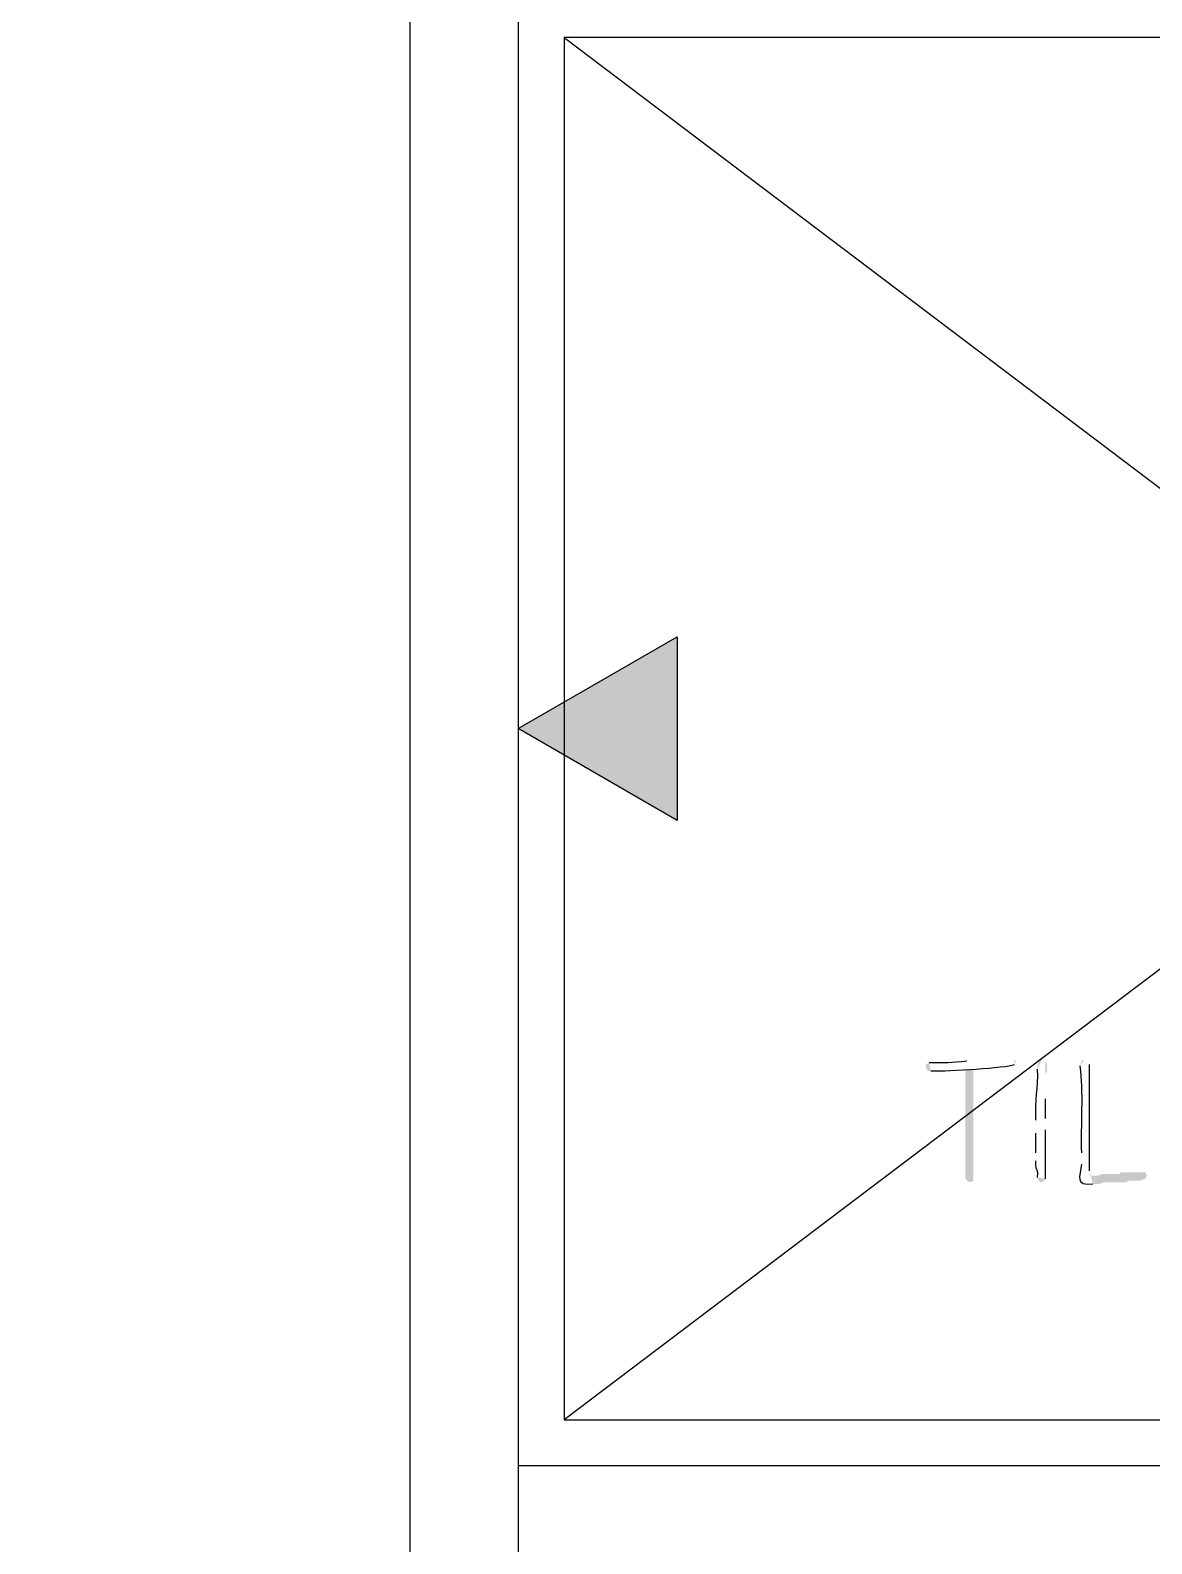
# Model space of a CAD drawing. Header units: inches. Extents: x -167 to 6071, y -6287 to -2731.
# Drawn here: x 1608.54 to 1645.07, y -5979.12 to -5929.83 of the extents above; entities that cross this region are included whole.
import ezdxf

# ---------------------------------------------------------------- set-up
doc = ezdxf.new("R2010")
doc.units = ezdxf.units.IN
doc.header["$LTSCALE"] = 96
doc.header["$MEASUREMENT"] = 0
doc.layers.add('PDF_Geometry', color=7, linetype='Continuous', true_color=0x4a4a4a)
doc.layers.add('PDF_Solid Fills', color=7, linetype='Continuous')

msp = doc.modelspace()

# ---------------------------------------------------------------- hatches: boundary and pattern name
at = {"layer": 'PDF_Solid Fills', "transparency": 33554559}
h = msp.add_hatch(color=256, dxfattribs=at)
h.paths.add_polyline_path([(1640.49, -5963.295), (1639.05, -5963.402)], flags=0)
h.paths.add_polyline_path([(1637.823, -5963.455), (1637.717, -5963.509), (1637.717, -5963.615), (1637.77, -5963.722), (1637.877, -5963.722)], flags=0)
h.paths.add_polyline_path([(1640.597, -5963.509), (1640.65, -5963.402), (1640.597, -5963.349)], flags=0)
h = msp.add_hatch(color=256, dxfattribs=at)
h.paths.add_polyline_path([(1641.503, -5963.349), (1641.397, -5963.402), (1641.343, -5963.562), (1641.343, -5963.669)], flags=0)
h.paths.add_polyline_path([(1641.29, -5965.322), (1641.29, -5965.749)], flags=0)
h.paths.add_polyline_path([(1641.29, -5966.389), (1641.29, -5966.655)], flags=0)
h.paths.add_polyline_path([(1641.343, -5967.189), (1641.397, -5967.295), (1641.45, -5967.349), (1641.503, -5967.349), (1641.61, -5967.242)], flags=0)
h.paths.add_polyline_path([(1641.61, -5965.642), (1641.61, -5965.269)], flags=0)
h.paths.add_polyline_path([(1641.61, -5964.629), (1641.61, -5963.829), (1641.663, -5963.722), (1641.663, -5963.509), (1641.61, -5963.402)], flags=0)
h = msp.add_hatch(color=256, dxfattribs=at)
h.paths.add_polyline_path([(1642.89, -5963.349), (1642.783, -5963.402), (1642.73, -5963.562)], flags=0)
h.paths.add_polyline_path([(1642.783, -5966.389), (1642.783, -5966.762)], flags=0)
h.paths.add_polyline_path([(1643.157, -5967.402), (1643.37, -5967.402), (1643.53, -5967.349), (1644.223, -5967.349), (1644.33, -5967.295), (1644.703, -5967.295), (1644.81, -5967.242), (1644.863, -5967.242), (1644.917, -5967.135), (1643.05, -5967.135), (1643.05, -5966.975)], flags=0)
h.paths.add_polyline_path([(1643.05, -5963.509), (1642.997, -5963.402)], flags=0)
for points in [[(1639.263, -5963.669), (1638.997, -5963.669), (1638.997, -5967.189), (1639.05, -5967.295), (1639.157, -5967.349), (1639.263, -5967.295), (1639.263, -5967.189)], [(1644.703, -5967.029), (1644.063, -5967.029), (1644.01, -5967.082), (1643.423, -5967.082), (1643.317, -5967.135), (1643.05, -5967.135), (1644.917, -5967.135), (1644.863, -5967.029), (1644.81, -5967.029)]]:
    msp.add_hatch(color=256, dxfattribs=at).paths.add_polyline_path(points)

# ---------------------------------------------------------------- linework, layer by layer
at = {"layer": 'PDF_Geometry', "color": 7}
for points in [[(1620.917, -6048.575), (1620.917, -5902.282), (1617.717, -5899.082), (1620.17, -5896.575), (1624.437, -5900.842), (1624.437, -5988.575), (1686.89, -5988.575), (1686.89, -5816.575), (1626.89, -5816.575), (1626.89, -5844.629), (1618.41, -5853.109), (1615.957, -5850.655), (1623.423, -5843.189), (1623.423, -5832.575), (1558.89, -5832.575)], [(1624.437, -5976.575), (1686.89, -5976.575)]]:
    msp.add_lwpolyline(points, dxfattribs=at)
at = {"layer": 'PDF_Geometry'}
msp.add_lwpolyline([(1625.93, -5930.069), (1625.93, -5975.082), (1685.397, -5975.082), (1685.397, -5930.069)], close=True, dxfattribs=at)
for points in [[(1625.93, -5930.069), (1654.09, -5951.349)], [(1654.09, -5953.802), (1625.93, -5975.082)]]:
    msp.add_lwpolyline(points, dxfattribs=at)
at = {"layer": 'PDF_Geometry', "color": 7}
msp.add_lwpolyline([(1629.61, -5955.562), (1624.437, -5952.575), (1629.61, -5949.589)], close=True, dxfattribs=at)
at = {"layer": 'PDF_Geometry'}
for points in [[(1639.05, -5963.402), (1638.537, -5963.462), (1638.346, -5963.464), (1637.823, -5963.455)], [(1637.877, -5963.722), (1638.482, -5963.727), (1640.309, -5963.631), (1640.597, -5963.509)], [(1641.343, -5963.669), (1641.366, -5964.286), (1641.25, -5964.662), (1641.29, -5965.322)], [(1642.73, -5963.562), (1642.847, -5964.367), (1642.752, -5965.532), (1642.783, -5966.389)], [(1643.05, -5966.975), (1643.05, -5965.82), (1643.05, -5964.664), (1643.05, -5963.509)], [(1641.61, -5965.269), (1641.61, -5965.055), (1641.61, -5964.842), (1641.61, -5964.629)], [(1641.29, -5965.749), (1641.29, -5965.962), (1641.29, -5966.175), (1641.29, -5966.389)], [(1641.61, -5967.242), (1641.61, -5966.709), (1641.61, -5966.175), (1641.61, -5965.642)], [(1641.29, -5966.655), (1641.268, -5967.103), (1641.366, -5966.741), (1641.343, -5967.189)], [(1642.783, -5966.762), (1642.732, -5967.152), (1642.561, -5967.481), (1643.157, -5967.402)]]:
    msp.add_open_spline(points, degree=3, dxfattribs=at)
at = {"layer": 'PDF_Solid Fills', "transparency": 33554559}
for points in [[(1629.61, -5949.589), (1629.61, -5952.575), (1624.437, -5952.575)], [(1624.437, -5952.575), (1629.61, -5952.575), (1629.61, -5955.562)]]:
    msp.add_solid(points, dxfattribs=at)

doc.saveas('drawing.dxf')
